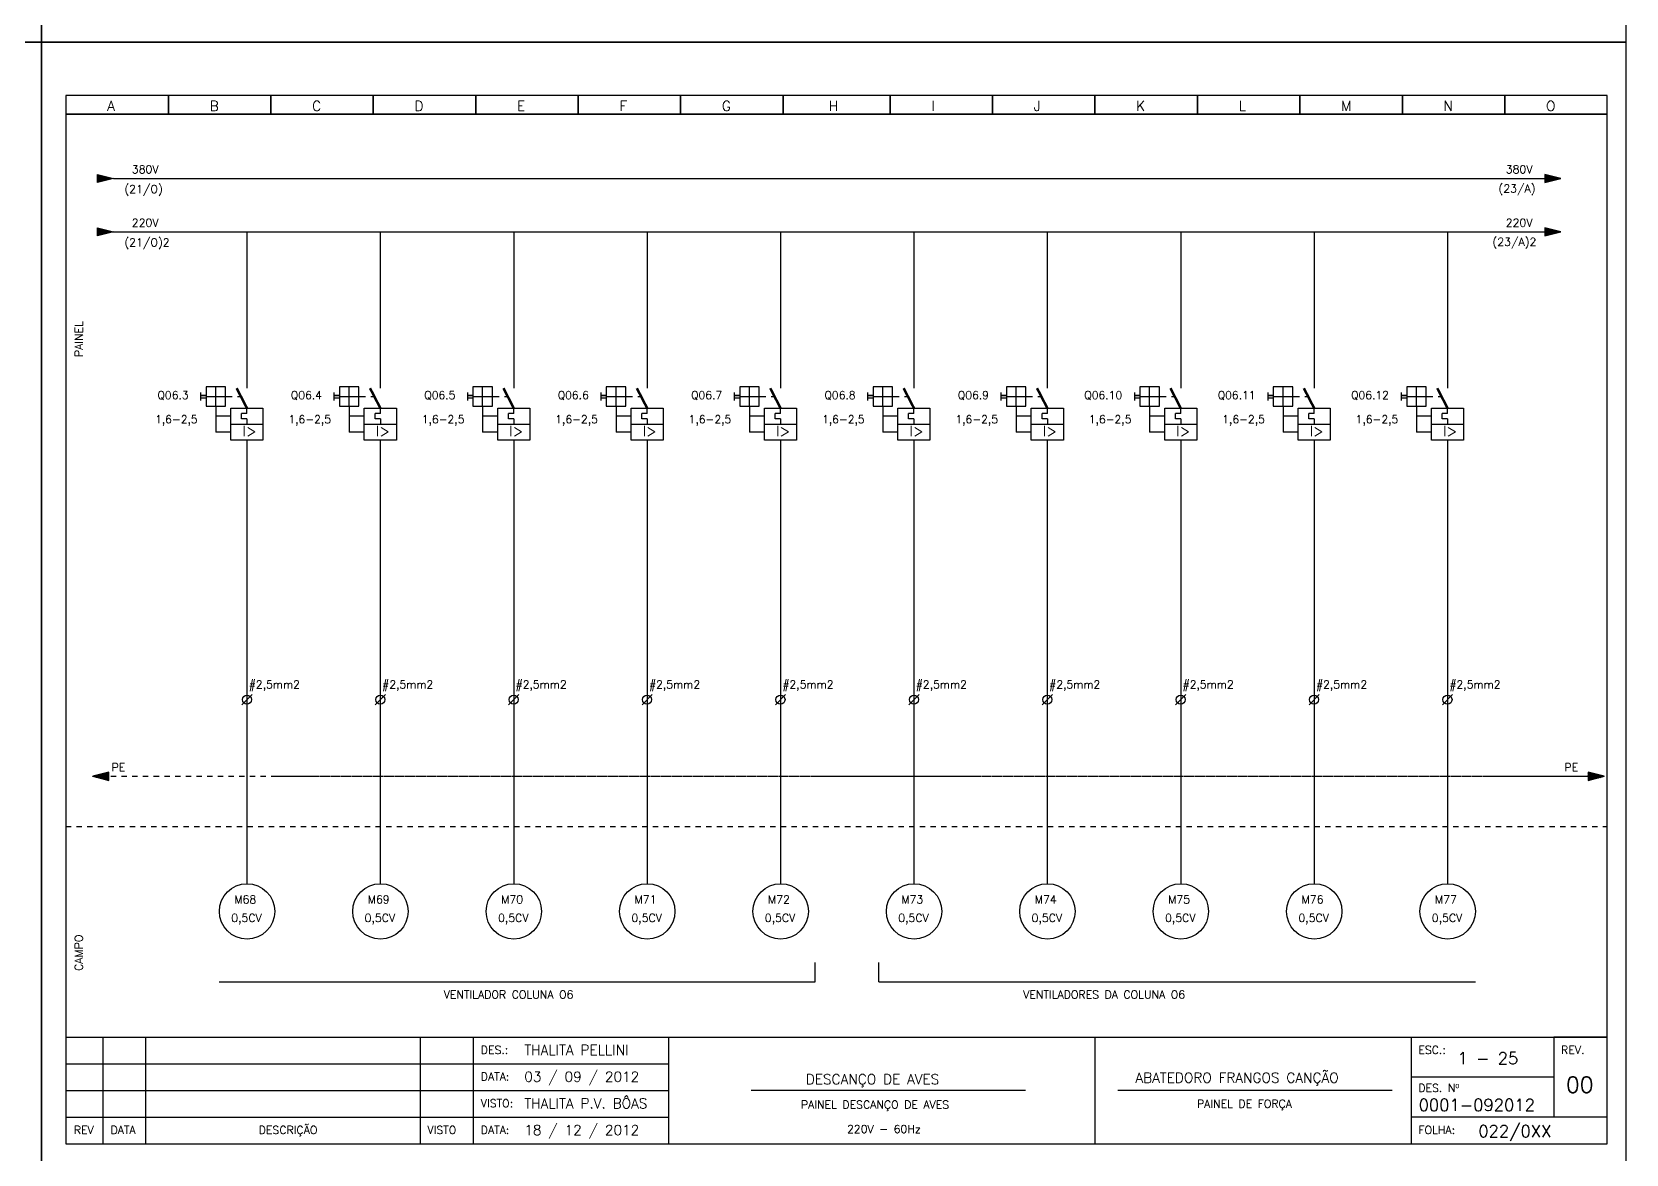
# Model space of a CAD drawing. Header units: millimetres. Extents: x 1974 to 2099, y 1386 to 1555.
# Drawn here: x 2069.25 to 2099.13, y 1491.8 to 1512.83 of the extents above; entities that cross this region are included whole.
import ezdxf

# ---------------------------------------------------------------- set-up
doc = ezdxf.new("R2010")
doc.units = ezdxf.units.MM
for name, pattern in [('DASHDOT2', [0.5, 0.25, -0.125, 0, -0.125]), ('DASHED', [0.75, 0.5, -0.25]), ('HIDDEN2', [0.1875, 0.125, -0.0625])]:
    doc.linetypes.add(name, pattern=pattern)
for name, color, linetype in [('1', 5, 'Continuous'), ('ALIMENTAÇÃO', 6, 'Continuous'), ('CONECTOR_SAK', 2, 'Continuous'), ('DISJUNTOR', 5, 'Continuous'), ('EQUIPAMENTOS', 5, 'Continuous'), ('MARGEM', 1, 'Continuous'), ('MOTORES', 5, 'Continuous'), ('PAINEL', 7, 'Continuous'), ('TERRA', 3, 'DASHED'), ('TEXTO', 4, 'Continuous'), ('TEXTO_2', 5, 'Continuous'), ('TIMBRE', 7, 'Continuous')]:
    doc.layers.add(name, color=color, linetype=linetype)
doc.styles.add('REGUA60', font='romans.shx', dxfattribs={"height": 2})
doc.styles.add('ROMANC', font='romanc.shx', dxfattribs={"height": 0.55})
doc.styles.add('ROMANS', font='romans.shx', dxfattribs={"height": 37})

msp = doc.modelspace()

# ---------------------------------------------------------------- hatches: boundary and pattern name
at = {"layer": 'EQUIPAMENTOS'}
for points in [[(2070.484, 1510.009), (2070.784, 1510.084), (2070.484, 1510.159)], [(2097.909, 1510.084), (2097.609, 1510.159), (2097.609, 1510.009)], [(2070.484, 1509.009), (2070.784, 1509.084), (2070.484, 1509.159)], [(2097.909, 1509.084), (2097.609, 1509.159), (2097.609, 1509.009)]]:
    msp.add_hatch(color=256, dxfattribs=at).paths.add_polyline_path(points)
at = {"layer": 'TERRA'}
h = msp.add_hatch(dxfattribs=at)
h.set_pattern_fill('ANSI31', color=256, scale=0.004, angle=180, style=0)
h.set_pattern_definition([(225, (2127.6511118, 1547.50084864), (0.0003535533906, -0.0003535533906), [])])
h.paths.add_polyline_path([(2070.397, 1498.881), (2070.697, 1498.881), (2070.697, 1498.956)])
h.paths.add_polyline_path([(2070.697, 1498.806), (2070.697, 1498.881), (2070.397, 1498.881)])
h = msp.add_hatch(dxfattribs=at)
h.set_pattern_fill('ANSI31', color=256, scale=0.004, style=0)
h.set_pattern_definition([(45, (2041.4673821, 1450.2612611), (-0.0003535533906, 0.0003535533906), [])])
h.paths.add_polyline_path([(2098.722, 1498.881), (2098.422, 1498.881), (2098.422, 1498.806)])
h.paths.add_polyline_path([(2098.422, 1498.956), (2098.422, 1498.881), (2098.722, 1498.881)])

# ---------------------------------------------------------------- linework, layer by layer
for p, q in [((2083.936, 1495.03), (2083.936, 1495.394)), ((2085.129, 1495.03), (2085.129, 1495.394)), ((2072.767, 1495.03), (2083.936, 1495.03)), ((2085.129, 1495.03), (2096.306, 1495.03)), ((2098.778, 1493.997), (2097.778, 1493.997))]:
    msp.add_line(p, q)
at = {"layer": '1'}
for p, q in [((2072.884, 1506.178), (2072.52, 1506.178)), ((2072.52, 1506.178), (2072.52, 1505.814)), ((2072.702, 1505.814), (2072.702, 1506.178)), ((2072.884, 1505.814), (2072.884, 1506.178)), ((2075.384, 1506.178), (2075.02, 1506.178)), ((2075.02, 1506.178), (2075.02, 1505.814)), ((2075.202, 1505.814), (2075.202, 1506.178)), ((2075.384, 1505.814), (2075.384, 1506.178)), ((2077.884, 1506.178), (2077.52, 1506.178)), ((2077.52, 1506.178), (2077.52, 1505.814)), ((2077.702, 1505.814), (2077.702, 1506.178)), ((2077.884, 1505.814), (2077.884, 1506.178)), ((2080.384, 1506.178), (2080.02, 1506.178)), ((2080.02, 1506.178), (2080.02, 1505.814)), ((2080.202, 1505.814), (2080.202, 1506.178)), ((2080.384, 1505.814), (2080.384, 1506.178)), ((2082.884, 1506.178), (2082.52, 1506.178)), ((2082.52, 1506.178), (2082.52, 1505.814)), ((2082.702, 1505.814), (2082.702, 1506.178)), ((2082.884, 1505.814), (2082.884, 1506.178)), ((2085.384, 1506.178), (2085.02, 1506.178)), ((2085.02, 1506.178), (2085.02, 1505.814)), ((2085.202, 1505.814), (2085.202, 1506.178)), ((2085.384, 1505.814), (2085.384, 1506.178)), ((2087.884, 1506.178), (2087.52, 1506.178)), ((2087.52, 1506.178), (2087.52, 1505.814)), ((2087.702, 1505.814), (2087.702, 1506.178)), ((2087.884, 1505.814), (2087.884, 1506.178)), ((2090.384, 1506.178), (2090.02, 1506.178)), ((2090.02, 1506.178), (2090.02, 1505.814)), ((2090.202, 1505.814), (2090.202, 1506.178)), ((2090.384, 1505.814), (2090.384, 1506.178)), ((2092.884, 1506.178), (2092.52, 1506.178)), ((2092.52, 1506.178), (2092.52, 1505.814)), ((2092.702, 1505.814), (2092.702, 1506.178)), ((2092.884, 1505.814), (2092.884, 1506.178)), ((2095.384, 1506.178), (2095.02, 1506.178)), ((2095.02, 1506.178), (2095.02, 1505.814)), ((2095.202, 1505.814), (2095.202, 1506.178)), ((2095.384, 1505.814), (2095.384, 1506.178)), ((2072.416, 1506.07), (2072.416, 1505.925)), ((2072.52, 1506.017), (2072.416, 1506.017)), ((2072.416, 1506.017), (2072.52, 1506.017)), ((2072.416, 1505.975), (2072.52, 1505.975)), ((2072.52, 1505.996), (2072.884, 1505.996)), ((2072.52, 1505.814), (2072.884, 1505.814)), ((2074.916, 1506.07), (2074.916, 1505.925)), ((2075.02, 1506.017), (2074.916, 1506.017)), ((2074.916, 1506.017), (2075.02, 1506.017)), ((2074.916, 1505.975), (2075.02, 1505.975)), ((2075.02, 1505.996), (2075.384, 1505.996)), ((2075.02, 1505.814), (2075.384, 1505.814)), ((2077.416, 1506.07), (2077.416, 1505.925)), ((2077.52, 1506.017), (2077.416, 1506.017)), ((2077.416, 1506.017), (2077.52, 1506.017)), ((2077.416, 1505.975), (2077.52, 1505.975)), ((2077.52, 1505.996), (2077.884, 1505.996)), ((2077.52, 1505.814), (2077.884, 1505.814)), ((2079.916, 1506.07), (2079.916, 1505.925)), ((2080.02, 1506.017), (2079.916, 1506.017)), ((2079.916, 1506.017), (2080.02, 1506.017)), ((2079.916, 1505.975), (2080.02, 1505.975)), ((2080.02, 1505.996), (2080.384, 1505.996)), ((2080.02, 1505.814), (2080.384, 1505.814)), ((2082.416, 1506.07), (2082.416, 1505.925)), ((2082.52, 1506.017), (2082.416, 1506.017)), ((2082.416, 1506.017), (2082.52, 1506.017)), ((2082.416, 1505.975), (2082.52, 1505.975)), ((2082.52, 1505.996), (2082.884, 1505.996)), ((2082.52, 1505.814), (2082.884, 1505.814)), ((2084.916, 1506.07), (2084.916, 1505.925)), ((2085.02, 1506.017), (2084.916, 1506.017)), ((2084.916, 1506.017), (2085.02, 1506.017)), ((2084.916, 1505.975), (2085.02, 1505.975)), ((2085.02, 1505.996), (2085.384, 1505.996)), ((2085.02, 1505.814), (2085.384, 1505.814)), ((2087.416, 1506.07), (2087.416, 1505.925)), ((2087.52, 1506.017), (2087.416, 1506.017)), ((2087.416, 1506.017), (2087.52, 1506.017)), ((2087.416, 1505.975), (2087.52, 1505.975)), ((2087.52, 1505.996), (2087.884, 1505.996)), ((2087.52, 1505.814), (2087.884, 1505.814)), ((2089.916, 1506.07), (2089.916, 1505.925)), ((2090.02, 1506.017), (2089.916, 1506.017)), ((2089.916, 1506.017), (2090.02, 1506.017)), ((2089.916, 1505.975), (2090.02, 1505.975)), ((2090.02, 1505.996), (2090.384, 1505.996)), ((2090.02, 1505.814), (2090.384, 1505.814)), ((2092.416, 1506.07), (2092.416, 1505.925)), ((2092.52, 1506.017), (2092.416, 1506.017)), ((2092.416, 1506.017), (2092.52, 1506.017)), ((2092.416, 1505.975), (2092.52, 1505.975)), ((2092.52, 1505.996), (2092.884, 1505.996)), ((2092.52, 1505.814), (2092.884, 1505.814)), ((2094.916, 1506.07), (2094.916, 1505.925)), ((2095.02, 1506.017), (2094.916, 1506.017)), ((2094.916, 1506.017), (2095.02, 1506.017)), ((2094.916, 1505.975), (2095.02, 1505.975)), ((2095.02, 1505.996), (2095.384, 1505.996)), ((2095.02, 1505.814), (2095.384, 1505.814))]:
    msp.add_line(p, q, dxfattribs=at)
at = {"layer": 'ALIMENTAÇÃO'}
msp.add_line((2070.484, 1509.084), (2097.909, 1509.084), dxfattribs=at)
at = {"layer": 'ALIMENTAÇÃO', "color": 6}
for p, q in [((2073.284, 1509.084), (2073.284, 1506.153)), ((2075.784, 1509.084), (2075.784, 1506.153)), ((2078.284, 1509.084), (2078.284, 1506.153)), ((2080.784, 1509.084), (2080.784, 1506.153)), ((2083.284, 1509.084), (2083.284, 1506.153)), ((2085.784, 1509.084), (2085.784, 1506.153)), ((2088.284, 1509.084), (2088.284, 1506.153)), ((2090.784, 1509.084), (2090.784, 1506.153)), ((2093.284, 1509.084), (2093.284, 1506.153)), ((2095.784, 1509.084), (2095.784, 1506.153)), ((2073.284, 1505.179), (2073.284, 1496.871)), ((2075.784, 1505.179), (2075.784, 1496.871)), ((2078.284, 1505.179), (2078.284, 1496.871)), ((2080.784, 1505.179), (2080.784, 1496.871)), ((2083.284, 1505.179), (2083.284, 1496.871)), ((2085.784, 1505.179), (2085.784, 1496.871)), ((2088.284, 1505.179), (2088.284, 1496.871)), ((2090.784, 1505.179), (2090.784, 1496.871)), ((2093.284, 1505.179), (2093.284, 1496.871)), ((2095.784, 1505.179), (2095.784, 1496.871))]:
    msp.add_line(p, q, dxfattribs=at)
at = {"layer": 'CONECTOR_SAK'}
for p, q in [((2073.38, 1500.415), (2073.189, 1500.222)), ((2075.88, 1500.415), (2075.689, 1500.222)), ((2078.38, 1500.415), (2078.189, 1500.222)), ((2080.88, 1500.415), (2080.689, 1500.222)), ((2083.38, 1500.415), (2083.189, 1500.222)), ((2085.88, 1500.415), (2085.689, 1500.222)), ((2088.38, 1500.415), (2088.189, 1500.222)), ((2090.88, 1500.415), (2090.689, 1500.222)), ((2093.38, 1500.415), (2093.189, 1500.222)), ((2095.88, 1500.415), (2095.689, 1500.222))]:
    msp.add_line(p, q, dxfattribs=at)
for centre in [(2073.284, 1500.318), (2075.784, 1500.318), (2078.284, 1500.318), (2080.784, 1500.318), (2083.284, 1500.318), (2085.784, 1500.318), (2088.284, 1500.318), (2090.784, 1500.318), (2093.284, 1500.318), (2095.784, 1500.318)]:
    msp.add_circle(centre, 0.0846, dxfattribs=at)
at = {"layer": 'DISJUNTOR'}
for p, q in [((2072.702, 1505.814), (2072.702, 1505.327)), ((2075.202, 1505.814), (2075.202, 1505.327)), ((2077.702, 1505.814), (2077.702, 1505.327)), ((2080.202, 1505.814), (2080.202, 1505.327)), ((2082.702, 1505.814), (2082.702, 1505.327)), ((2085.202, 1505.814), (2085.202, 1505.327)), ((2087.702, 1505.814), (2087.702, 1505.327)), ((2090.202, 1505.814), (2090.202, 1505.327)), ((2092.702, 1505.814), (2092.702, 1505.327)), ((2095.202, 1505.814), (2095.202, 1505.327)), ((2072.984, 1505.627), (2072.702, 1505.627)), ((2073.285, 1505.679), (2073.185, 1505.679)), ((2073.185, 1505.579), (2073.185, 1505.679)), ((2073.285, 1505.579), (2073.185, 1505.579)), ((2073.285, 1505.679), (2073.285, 1505.779)), ((2073.285, 1505.579), (2073.285, 1505.479)), ((2075.484, 1505.627), (2075.202, 1505.627)), ((2075.785, 1505.679), (2075.685, 1505.679)), ((2075.685, 1505.579), (2075.685, 1505.679)), ((2075.785, 1505.579), (2075.685, 1505.579)), ((2075.785, 1505.679), (2075.785, 1505.779)), ((2075.785, 1505.579), (2075.785, 1505.479)), ((2077.984, 1505.627), (2077.702, 1505.627)), ((2078.285, 1505.679), (2078.185, 1505.679)), ((2078.185, 1505.579), (2078.185, 1505.679)), ((2078.285, 1505.579), (2078.185, 1505.579)), ((2078.285, 1505.679), (2078.285, 1505.779)), ((2078.285, 1505.579), (2078.285, 1505.479)), ((2080.484, 1505.627), (2080.202, 1505.627)), ((2080.785, 1505.679), (2080.685, 1505.679)), ((2080.685, 1505.579), (2080.685, 1505.679)), ((2080.785, 1505.579), (2080.685, 1505.579)), ((2080.785, 1505.679), (2080.785, 1505.779)), ((2080.785, 1505.579), (2080.785, 1505.479)), ((2082.984, 1505.627), (2082.702, 1505.627)), ((2083.285, 1505.679), (2083.185, 1505.679)), ((2083.185, 1505.579), (2083.185, 1505.679)), ((2083.285, 1505.579), (2083.185, 1505.579)), ((2083.285, 1505.679), (2083.285, 1505.779)), ((2083.285, 1505.579), (2083.285, 1505.479)), ((2085.484, 1505.627), (2085.202, 1505.627)), ((2085.785, 1505.679), (2085.685, 1505.679)), ((2085.685, 1505.579), (2085.685, 1505.679)), ((2085.785, 1505.579), (2085.685, 1505.579)), ((2085.785, 1505.679), (2085.785, 1505.779)), ((2085.785, 1505.579), (2085.785, 1505.479)), ((2087.984, 1505.627), (2087.702, 1505.627)), ((2088.285, 1505.679), (2088.185, 1505.679)), ((2088.185, 1505.579), (2088.185, 1505.679)), ((2088.285, 1505.579), (2088.185, 1505.579)), ((2088.285, 1505.679), (2088.285, 1505.779)), ((2088.285, 1505.579), (2088.285, 1505.479)), ((2090.484, 1505.627), (2090.202, 1505.627)), ((2090.785, 1505.679), (2090.685, 1505.679)), ((2090.685, 1505.579), (2090.685, 1505.679)), ((2090.785, 1505.579), (2090.685, 1505.579)), ((2090.785, 1505.679), (2090.785, 1505.779)), ((2090.785, 1505.579), (2090.785, 1505.479)), ((2092.984, 1505.627), (2092.702, 1505.627)), ((2093.285, 1505.679), (2093.185, 1505.679)), ((2093.185, 1505.579), (2093.185, 1505.679)), ((2093.285, 1505.579), (2093.185, 1505.579)), ((2093.285, 1505.679), (2093.285, 1505.779)), ((2093.285, 1505.579), (2093.285, 1505.479)), ((2095.484, 1505.627), (2095.202, 1505.627)), ((2095.785, 1505.679), (2095.685, 1505.679)), ((2095.685, 1505.579), (2095.685, 1505.679)), ((2095.785, 1505.579), (2095.685, 1505.579)), ((2095.785, 1505.679), (2095.785, 1505.779)), ((2095.785, 1505.579), (2095.785, 1505.479)), ((2072.984, 1505.327), (2072.702, 1505.327)), ((2072.985, 1505.479), (2073.585, 1505.479)), ((2075.484, 1505.327), (2075.202, 1505.327)), ((2075.485, 1505.479), (2076.085, 1505.479)), ((2077.984, 1505.327), (2077.702, 1505.327)), ((2077.985, 1505.479), (2078.585, 1505.479)), ((2080.484, 1505.327), (2080.202, 1505.327)), ((2080.485, 1505.479), (2081.085, 1505.479)), ((2082.984, 1505.327), (2082.702, 1505.327)), ((2082.985, 1505.479), (2083.585, 1505.479)), ((2085.484, 1505.327), (2085.202, 1505.327)), ((2085.485, 1505.479), (2086.085, 1505.479)), ((2087.984, 1505.327), (2087.702, 1505.327)), ((2087.985, 1505.479), (2088.585, 1505.479)), ((2090.484, 1505.327), (2090.202, 1505.327)), ((2090.485, 1505.479), (2091.085, 1505.479)), ((2092.984, 1505.327), (2092.702, 1505.327)), ((2092.985, 1505.479), (2093.585, 1505.479)), ((2095.484, 1505.327), (2095.202, 1505.327)), ((2095.485, 1505.479), (2096.085, 1505.479))]:
    msp.add_line(p, q, dxfattribs=at)
at = {"layer": 'DISJUNTOR', "linetype": 'HIDDEN2'}
for p, q in [((2072.884, 1505.996), (2073.184, 1505.996)), ((2075.384, 1505.996), (2075.684, 1505.996)), ((2077.884, 1505.996), (2078.184, 1505.996)), ((2080.384, 1505.996), (2080.684, 1505.996)), ((2082.884, 1505.996), (2083.184, 1505.996)), ((2085.384, 1505.996), (2085.684, 1505.996)), ((2087.884, 1505.996), (2088.184, 1505.996)), ((2090.384, 1505.996), (2090.684, 1505.996)), ((2092.884, 1505.996), (2093.184, 1505.996)), ((2095.384, 1505.996), (2095.684, 1505.996))]:
    msp.add_line(p, q, dxfattribs=at)
at = {"layer": 'DISJUNTOR', "const_width": 0.0472}
for points in [[(2073.285, 1505.779), (2073.092, 1506.153)], [(2075.785, 1505.779), (2075.592, 1506.153)], [(2078.285, 1505.779), (2078.092, 1506.153)], [(2080.785, 1505.779), (2080.592, 1506.153)], [(2083.285, 1505.779), (2083.092, 1506.153)], [(2085.785, 1505.779), (2085.592, 1506.153)], [(2088.285, 1505.779), (2088.092, 1506.153)], [(2090.785, 1505.779), (2090.592, 1506.153)], [(2093.285, 1505.779), (2093.092, 1506.153)], [(2095.785, 1505.779), (2095.592, 1506.153)]]:
    msp.add_lwpolyline(points, dxfattribs=at)
at = {"layer": 'DISJUNTOR'}
for points in [[(2072.985, 1505.779), (2073.585, 1505.779), (2073.585, 1505.179), (2072.985, 1505.179)], [(2075.485, 1505.779), (2076.085, 1505.779), (2076.085, 1505.179), (2075.485, 1505.179)], [(2077.985, 1505.779), (2078.585, 1505.779), (2078.585, 1505.179), (2077.985, 1505.179)], [(2080.485, 1505.779), (2081.085, 1505.779), (2081.085, 1505.179), (2080.485, 1505.179)], [(2082.985, 1505.779), (2083.585, 1505.779), (2083.585, 1505.179), (2082.985, 1505.179)], [(2085.485, 1505.779), (2086.085, 1505.779), (2086.085, 1505.179), (2085.485, 1505.179)], [(2087.985, 1505.779), (2088.585, 1505.779), (2088.585, 1505.179), (2087.985, 1505.179)], [(2090.485, 1505.779), (2091.085, 1505.779), (2091.085, 1505.179), (2090.485, 1505.179)], [(2092.985, 1505.779), (2093.585, 1505.779), (2093.585, 1505.179), (2092.985, 1505.179)], [(2095.485, 1505.779), (2096.085, 1505.779), (2096.085, 1505.179), (2095.485, 1505.179)]]:
    msp.add_lwpolyline(points, close=True, dxfattribs=at)
at = {"layer": 'EQUIPAMENTOS'}
msp.add_line((2070.784, 1510.084), (2097.609, 1510.084), dxfattribs=at)
for points in [[(2070.484, 1510.159), (2070.784, 1510.084), (2070.484, 1510.009), (2070.484, 1510.159)], [(2097.609, 1510.009), (2097.909, 1510.084), (2097.609, 1510.159), (2097.609, 1510.009)], [(2070.484, 1509.159), (2070.784, 1509.084), (2070.484, 1509.009), (2070.484, 1509.159)], [(2097.609, 1509.009), (2097.909, 1509.084), (2097.609, 1509.159), (2097.609, 1509.009)]]:
    msp.add_lwpolyline(points, dxfattribs=at)
at = {"layer": 'MARGEM', "color": 7}
for points in [[(2039.732, 1512.634), (2069.432, 1512.634), (2069.432, 1533.659), (2039.732, 1533.659)], [(2069.432, 1512.634), (2099.132, 1512.634), (2099.132, 1533.659), (2069.432, 1533.659)], [(2039.732, 1491.609), (2069.432, 1491.609), (2069.432, 1512.634), (2039.732, 1512.634)], [(2069.432, 1491.609), (2099.132, 1491.609), (2099.132, 1512.634), (2069.432, 1512.634)]]:
    msp.add_lwpolyline(points, close=True, dxfattribs=at)
at = {"layer": 'MOTORES'}
for centre in [(2073.287, 1496.351), (2075.787, 1496.351), (2078.287, 1496.351), (2080.787, 1496.351), (2083.287, 1496.351), (2085.787, 1496.351), (2088.287, 1496.351), (2090.787, 1496.351), (2093.287, 1496.351), (2095.787, 1496.351)]:
    msp.add_circle(centre, 0.519, dxfattribs=at)
at = {"layer": 'PAINEL', "color": 12, "linetype": 'HIDDEN2', "ltscale": 0.005}
msp.add_line((2069.893, 1497.941), (2098.778, 1497.941), dxfattribs=at)
at = {"layer": 'TERRA', "linetype": 'DASHDOT2', "ltscale": 0.0025}
for p, q in [((2070.737, 1498.881), (2098.422, 1498.881)), ((2070.737, 1498.881), (2098.422, 1498.881)), ((2073.848, 1498.881), (2098.722, 1498.881))]:
    msp.add_line(p, q, dxfattribs=at)
at = {"layer": 'TERRA'}
for points in [[(2070.697, 1498.956), (2070.397, 1498.881), (2070.697, 1498.806), (2070.697, 1498.956)], [(2070.697, 1498.956), (2070.397, 1498.881), (2070.697, 1498.806), (2070.697, 1498.956)], [(2098.422, 1498.806), (2098.722, 1498.881), (2098.422, 1498.956), (2098.422, 1498.806)], [(2098.422, 1498.806), (2098.722, 1498.881), (2098.422, 1498.956), (2098.422, 1498.806)]]:
    msp.add_lwpolyline(points, dxfattribs=at)
at = {"layer": 'TIMBRE', "color": 12}
msp.add_line((2098.778, 1511.634), (2069.893, 1511.634), dxfattribs=at)
at = {"layer": 'TIMBRE'}
for p, q in [((2069.893, 1493.997), (2098.778, 1493.997)), ((2070.593, 1491.997), (2070.593, 1493.997)), ((2071.393, 1491.997), (2071.393, 1493.997)), ((2076.532, 1493.997), (2076.532, 1491.997)), ((2077.532, 1491.997), (2077.532, 1493.997)), ((2081.185, 1493.997), (2081.185, 1491.997)), ((2089.174, 1493.997), (2089.174, 1491.997)), ((2095.102, 1493.997), (2095.102, 1491.997)), ((2097.778, 1493.997), (2097.778, 1492.497)), ((2069.893, 1493.497), (2081.185, 1493.497)), ((2097.778, 1493.247), (2095.102, 1493.247)), ((2069.893, 1492.997), (2081.185, 1492.997)), ((2087.878, 1492.997), (2082.735, 1492.997)), ((2094.75, 1492.997), (2089.606, 1492.997)), ((2069.893, 1492.497), (2081.185, 1492.497)), ((2098.778, 1492.497), (2095.102, 1492.497))]:
    msp.add_line(p, q, dxfattribs=at)
at = {"layer": 'TIMBRE', "color": 12}
for points in [[(2069.893, 1511.284), (2071.813, 1511.284), (2071.813, 1511.634), (2069.893, 1511.634)], [(2071.813, 1511.284), (2073.733, 1511.284), (2073.733, 1511.634), (2071.813, 1511.634)], [(2073.733, 1511.284), (2075.653, 1511.284), (2075.653, 1511.634), (2073.733, 1511.634)], [(2075.653, 1511.284), (2077.573, 1511.284), (2077.573, 1511.634), (2075.653, 1511.634)], [(2077.573, 1511.284), (2079.493, 1511.284), (2079.493, 1511.634), (2077.573, 1511.634)], [(2079.493, 1511.284), (2081.413, 1511.284), (2081.413, 1511.634), (2079.493, 1511.634)], [(2081.413, 1511.284), (2083.333, 1511.284), (2083.333, 1511.634), (2081.413, 1511.634)], [(2083.333, 1511.284), (2085.338, 1511.284), (2085.338, 1511.634), (2083.333, 1511.634)], [(2085.338, 1511.284), (2087.258, 1511.284), (2087.258, 1511.634), (2085.338, 1511.634)], [(2087.258, 1511.284), (2089.178, 1511.284), (2089.178, 1511.634), (2087.258, 1511.634)], [(2089.178, 1511.284), (2091.098, 1511.284), (2091.098, 1511.634), (2089.178, 1511.634)], [(2091.098, 1511.284), (2093.018, 1511.284), (2093.018, 1511.634), (2091.098, 1511.634)], [(2093.018, 1511.284), (2094.938, 1511.284), (2094.938, 1511.634), (2093.018, 1511.634)], [(2094.938, 1511.284), (2096.858, 1511.284), (2096.858, 1511.634), (2094.938, 1511.634)], [(2096.858, 1511.284), (2098.778, 1511.284), (2098.778, 1511.634), (2096.858, 1511.634)], [(2069.893, 1491.997), (2098.778, 1491.997), (2098.778, 1511.284), (2069.893, 1511.284)]]:
    msp.add_lwpolyline(points, close=True, dxfattribs=at)

# ---------------------------------------------------------------- texts
at = {"style": 'ROMANS'}
for s, p in [('ESC.:', (2095.238, 1493.68)), ('REV.', (2097.914, 1493.68)), ('DES. Nº', (2095.238, 1492.967)), ('PAINEL DESCANÇO DE AVES', (2083.667, 1492.655)), ('PAINEL DE FORÇA', (2091.089, 1492.671)), ('220V - 60Hz', (2084.53, 1492.198)), ('FOLHA:', (2095.238, 1492.18))]:
    msp.add_text(s, height=0.15, dxfattribs=at).set_placement(p)
at = {"layer": 'TEXTO'}
for s, height, style, p in [('A', 0.188, 'ROMANS', (2070.666, 1511.347)), ('B', 0.188, 'ROMANS', (2072.586, 1511.347)), ('C', 0.188, 'ROMANS', (2074.506, 1511.347)), ('D', 0.188, 'ROMANS', (2076.426, 1511.347)), ('E', 0.188, 'ROMANS', (2078.346, 1511.347)), ('F', 0.188, 'ROMANS', (2080.266, 1511.347)), ('G', 0.188, 'ROMANS', (2082.186, 1511.347)), ('H', 0.188, 'ROMANS', (2084.19, 1511.347)), ('I', 0.188, 'ROMANS', (2086.11, 1511.347)), ('J', 0.188, 'ROMANS', (2088.03, 1511.347)), ('K', 0.188, 'ROMANS', (2089.95, 1511.347)), ('L', 0.188, 'ROMANS', (2091.87, 1511.347)), ('M', 0.188, 'ROMANS', (2093.79, 1511.347)), ('N', 0.188, 'ROMANS', (2095.71, 1511.347)), ('O', 0.188, 'ROMANS', (2097.63, 1511.347)), ('380V', 0.15, 'ROMANS', (2071.127, 1510.178)), ('380V', 0.15, 'ROMANS', (2096.876, 1510.178)), ('(21/O)', 0.15, 'ROMANS', (2070.988, 1509.809)), ('(23/A)', 0.15, 'ROMANS', (2096.74, 1509.818)), ('220V', 0.15, 'ROMANS', (2071.127, 1509.178)), ('220V', 0.15, 'ROMANS', (2096.876, 1509.178)), ('(21/O)2', 0.15, 'ROMANS', (2070.988, 1508.809)), ('(23/A)2', 0.15, 'ROMANS', (2096.627, 1508.818)), ('Q06.3', 0.148, 'ROMANS', (2071.608, 1505.949)), ('Q06.4', 0.148, 'ROMANS', (2074.108, 1505.949)), ('Q06.5', 0.148, 'ROMANS', (2076.608, 1505.949)), ('Q06.6', 0.148, 'ROMANS', (2079.108, 1505.949)), ('Q06.7', 0.148, 'ROMANS', (2081.608, 1505.949)), ('Q06.8', 0.148, 'ROMANS', (2084.108, 1505.949)), ('Q06.9', 0.148, 'ROMANS', (2086.608, 1505.949)), ('Q06.10', 0.148, 'ROMANS', (2088.977, 1505.949)), ('Q06.11', 0.148, 'ROMANS', (2091.477, 1505.949)), ('Q06.12', 0.148, 'ROMANS', (2093.977, 1505.949)), ('1,6-2,5', 0.148, 'ROMANS', (2071.562, 1505.497)), ('1,6-2,5', 0.148, 'ROMANS', (2074.062, 1505.497)), ('1,6-2,5', 0.148, 'ROMANS', (2076.562, 1505.497)), ('1,6-2,5', 0.148, 'ROMANS', (2079.062, 1505.497)), ('1,6-2,5', 0.148, 'ROMANS', (2081.562, 1505.497)), ('1,6-2,5', 0.148, 'ROMANS', (2084.062, 1505.497)), ('1,6-2,5', 0.148, 'ROMANS', (2086.562, 1505.497)), ('1,6-2,5', 0.148, 'ROMANS', (2089.062, 1505.497)), ('1,6-2,5', 0.148, 'ROMANS', (2091.562, 1505.497)), ('1,6-2,5', 0.148, 'ROMANS', (2094.062, 1505.497)), ('#2,5mm2', 0.148, 'ROMANS', (2073.32, 1500.528)), ('#2,5mm2', 0.148, 'ROMANS', (2075.82, 1500.528)), ('#2,5mm2', 0.148, 'ROMANS', (2078.32, 1500.528)), ('#2,5mm2', 0.148, 'ROMANS', (2080.82, 1500.528)), ('#2,5mm2', 0.148, 'ROMANS', (2083.32, 1500.528)), ('#2,5mm2', 0.148, 'ROMANS', (2085.82, 1500.528)), ('#2,5mm2', 0.148, 'ROMANS', (2088.32, 1500.528)), ('#2,5mm2', 0.148, 'ROMANS', (2090.82, 1500.528)), ('#2,5mm2', 0.148, 'ROMANS', (2093.32, 1500.528)), ('#2,5mm2', 0.148, 'ROMANS', (2095.82, 1500.528)), ('PE', 0.15, 'ROMANS', (2070.749, 1498.975)), ('PE', 0.15, 'ROMANS', (2097.976, 1498.975)), ('M68', 0.15, 'REGUA60', (2073.049, 1496.499)), ('M69', 0.15, 'REGUA60', (2075.549, 1496.499)), ('M70', 0.15, 'REGUA60', (2078.049, 1496.499)), ('M71', 0.15, 'REGUA60', (2080.549, 1496.499)), ('M72', 0.15, 'REGUA60', (2083.049, 1496.499)), ('M73', 0.15, 'REGUA60', (2085.549, 1496.499)), ('M74', 0.15, 'REGUA60', (2088.049, 1496.499)), ('M75', 0.15, 'REGUA60', (2090.549, 1496.499)), ('M76', 0.15, 'REGUA60', (2093.049, 1496.499)), ('M77', 0.15, 'REGUA60', (2095.549, 1496.499)), ('0,5CV', 0.15, 'REGUA60', (2072.99, 1496.153)), ('0,5CV', 0.15, 'REGUA60', (2075.49, 1496.153)), ('0,5CV', 0.15, 'REGUA60', (2077.99, 1496.153)), ('0,5CV', 0.15, 'REGUA60', (2080.49, 1496.153)), ('0,5CV', 0.15, 'REGUA60', (2082.99, 1496.153)), ('0,5CV', 0.15, 'REGUA60', (2085.49, 1496.153)), ('0,5CV', 0.15, 'REGUA60', (2087.99, 1496.153)), ('0,5CV', 0.15, 'REGUA60', (2090.49, 1496.153)), ('0,5CV', 0.15, 'REGUA60', (2092.99, 1496.153)), ('0,5CV', 0.15, 'REGUA60', (2095.49, 1496.153)), ('VENTILADOR COLUNA O6', 0.15, 'REGUA60', (2076.973, 1494.718)), ('VENTILADORES DA COLUNA O6', 0.15, 'REGUA60', (2087.833, 1494.718)), ('THALITA PELLINI', 0.1875, 'ROMANS', (2078.483, 1493.66)), ('03 / 09 / 2012', 0.1875, 'ROMANS', (2078.483, 1493.16)), ('THALITA P.V. BÔAS', 0.1875, 'ROMANS', (2078.483, 1492.66)), ('18 / 12 / 2012', 0.1875, 'ROMANS', (2078.483, 1492.16))]:
    msp.add_text(s, height=height, dxfattribs=dict(at, style=style)).set_placement(p)
at = {"layer": 'TEXTO', "style": 'REGUA60'}
for s, p in [('PAINEL', (2070.208, 1506.735)), ('CAMPO', (2070.208, 1495.234))]:
    msp.add_text(s, height=0.15, rotation=90, dxfattribs=at).set_placement(p)
at = {"layer": 'TEXTO', "color": 150, "style": 'ROMANS'}
for s, height, p in [('DES.:', 0.15, (2077.668, 1493.68)), ('1 - 25', 0.225, (2095.972, 1493.487)), ('DATA:', 0.15, (2077.668, 1493.18)), ('00', 0.3, (2098.005, 1492.953)), ('VISTO:', 0.15, (2077.668, 1492.68)), ('0001-092012', 0.225, (2095.243, 1492.611)), ('DESCRIÇÃO', 0.15, (2073.506, 1492.18)), ('022/0XX', 0.225, (2096.361, 1492.121)), ('REV', 0.15, (2070.041, 1492.18)), ('DATA', 0.15, (2070.73, 1492.18)), ('VISTO', 0.15, (2076.668, 1492.18)), ('DATA:', 0.15, (2077.668, 1492.18))]:
    msp.add_text(s, height=height, dxfattribs=at).set_placement(p)
at = {"layer": 'TEXTO_2'}
for s, height, style, p in [('I>', 0.1927, 'REGUA60', (2073.2, 1505.253)), ('I>', 0.1927, 'REGUA60', (2075.7, 1505.253)), ('I>', 0.1927, 'REGUA60', (2078.2, 1505.253)), ('I>', 0.1927, 'REGUA60', (2080.7, 1505.253)), ('I>', 0.1927, 'REGUA60', (2083.2, 1505.253)), ('I>', 0.1927, 'REGUA60', (2085.7, 1505.253)), ('I>', 0.1927, 'REGUA60', (2088.2, 1505.253)), ('I>', 0.1927, 'REGUA60', (2090.7, 1505.253)), ('I>', 0.1927, 'REGUA60', (2093.2, 1505.253)), ('I>', 0.1927, 'REGUA60', (2095.7, 1505.253)), ('DESCANÇO DE AVES', 0.1875, 'ROMANC', (2083.76, 1493.113)), ('ABATEDORO FRANGOS CANÇÃO', 0.1875, 'ROMANC', (2089.936, 1493.141))]:
    msp.add_text(s, height=height, dxfattribs=dict(at, style=style)).set_placement(p)

doc.saveas('drawing.dxf')
